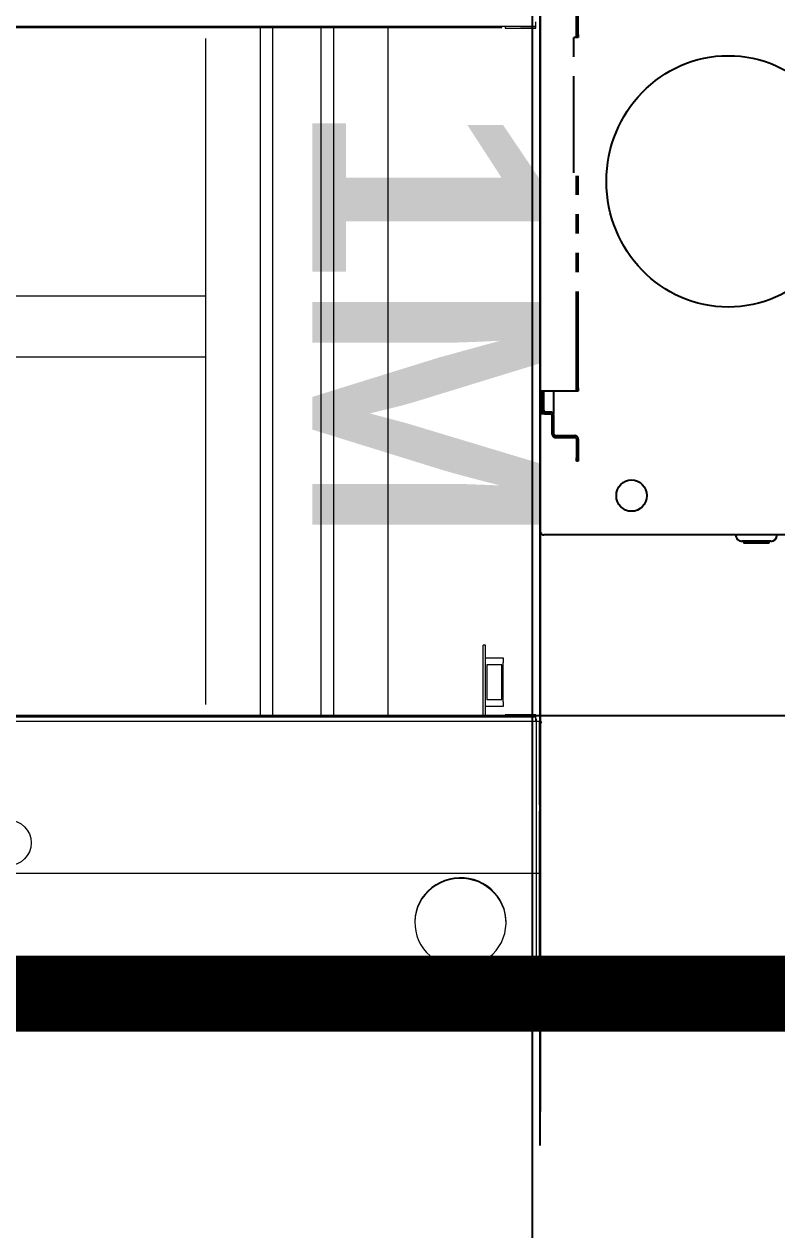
# Model space of a CAD drawing. Header units: centimetres. Extents: x 405564 to 502064, y 46284 to 60634.
# Drawn here: x 454506.3 to 454555.8, y 52968.7 to 53048 of the extents above; entities that cross this region are included whole.
import ezdxf
from ezdxf import colors
from ezdxf.entities.mleader import LeaderData, LeaderLine
from ezdxf.math import Vec2, Vec3
from ezdxf.xclip import XClip

# ---------------------------------------------------------------- set-up
doc = ezdxf.new("R2010")
doc.units = ezdxf.units.CM
doc.header["$XCLIPFRAME"] = 0
for name, pattern in [('3+1_3b$0$DASHED', [0.25, 0.125, -0.125]), ('SLD-2点鎖線', [12.7, 6.35, -1.27, 1.27, -1.27, 1.27, -1.27]), ('SLD-実線', [0])]:
    doc.linetypes.add(name, pattern=pattern)
for name, color, linetype in [('---___EB_draft03_cihazlar', 8, 'Continuous'), ('0-KRCN-ASMATAVAN-130426', 8, 'Continuous'), ('AS_DUV', 8, 'Continuous'), ('AS_PYZ_BINA', 8, 'Continuous')]:
    doc.layers.add(name, color=color, linetype=linetype)
doc.layers.add('0-KRCN-MİMARİ-220526', color=8, linetype='Continuous', lineweight=9)
doc.layers.add('OL_Ic', color=8, linetype='Continuous', lineweight=9)
doc.styles.add('Kalin02', font='arialbd.ttf')
doc.styles.add('Normal_ITL', font='swissi.ttf')

# ---------------------------------------------------------------- blocks, each defined once
blk = doc.blocks.new('Conveyor1M')
at = {"layer": '---___EB_draft03_cihazlar', "linetype": 'Continuous', "lineweight": 15}
for p, q in [((276631.344, -40561.665), (276631.344, -40561.465)), ((276631.444, -40561.465), (276631.344, -40561.465)), ((276636.838, -40561.465), (276631.444, -40561.465)), ((276641.337, -40561.465), (276637.251, -40561.465)), ((276641.337, -40561.665), (276641.337, -40561.465)), ((276647.715, -40561.465), (276641.337, -40561.465)), ((276649.245, -40561.465), (276647.715, -40561.465)), ((276649.245, -40561.665), (276649.245, -40561.465)), ((276585.644, -40561.715), (276585.344, -40561.715)), ((276585.764, -40561.715), (276585.644, -40561.715)), ((276585.644, -40561.715), (276585.644, -40562.715)), ((276585.644, -40562.719), (276585.644, -40561.715)), ((276585.764, -40563.715), (276585.764, -40561.715)), ((276631.044, -40561.715), (276630.924, -40561.715)), ((276630.924, -40561.715), (276630.924, -40563.715)), ((276631.344, -40561.715), (276631.044, -40561.715)), ((276631.044, -40562.715), (276631.044, -40561.715)), ((276631.044, -40561.715), (276631.044, -40562.719)), ((276631.344, -40561.665), (276631.194, -40561.665)), ((276631.194, -40561.665), (276631.194, -40561.715)), ((276631.444, -40561.665), (276631.344, -40561.665)), ((276631.344, -40661.165), (276631.344, -40561.665)), ((276641.337, -40561.665), (276631.444, -40561.665)), ((276633.094, -40561.665), (276631.444, -40561.665)), ((276641.336, -40561.665), (276634.38, -40561.665)), ((276641.336, -40661.165), (276641.336, -40561.665)), ((276647.715, -40561.665), (276641.337, -40561.665)), ((276649.245, -40561.665), (276647.715, -40561.665)), ((276649.244, -40661.165), (276649.244, -40561.665)), ((276585.644, -40562.715), (276585.644, -40610.365)), ((276631.044, -40610.365), (276631.044, -40562.715)), ((276585.644, -40563.715), (276585.764, -40563.715)), ((276585.644, -40563.94), (276585.664, -40563.94)), ((276585.664, -40609.14), (276585.664, -40563.94)), ((276585.714, -40563.94), (276585.664, -40563.94)), ((276585.714, -40609.14), (276585.714, -40563.94)), ((276627.169, -40565.015), (276627.169, -40563.865)), ((276627.169, -40563.865), (276627.469, -40563.865)), ((276630.069, -40563.865), (276627.469, -40563.865)), ((276627.619, -40563.94), (276627.619, -40564.94)), ((276629.919, -40563.94), (276627.619, -40563.94)), ((276629.919, -40564.94), (276629.919, -40563.94)), ((276630.069, -40563.865), (276630.369, -40563.865)), ((276630.369, -40563.865), (276630.369, -40565.015)), ((276630.924, -40563.715), (276631.044, -40563.715)), ((276630.974, -40563.94), (276630.974, -40609.14)), ((276630.974, -40563.94), (276631.024, -40563.94)), ((276631.024, -40563.94), (276631.024, -40609.14)), ((276631.024, -40563.94), (276631.044, -40563.94)), ((276585.664, -40564.04), (276585.644, -40564.04)), ((276631.044, -40564.04), (276631.024, -40564.04)), ((276626.344, -40565.015), (276626.344, -40565.165)), ((276626.644, -40565.015), (276626.344, -40565.015)), ((276626.644, -40565.165), (276626.344, -40565.165)), ((276630.974, -40565.015), (276626.644, -40565.015)), ((276630.974, -40565.165), (276626.644, -40565.165)), ((276627.619, -40564.94), (276629.919, -40564.94)), ((276630.974, -40571.415), (276585.714, -40571.415)), ((276630.974, -40575.005), (276585.714, -40575.005)), ((276630.974, -40575.825), (276585.714, -40575.825)), ((276630.974, -40579.005), (276585.714, -40579.005)), ((276630.974, -40579.825), (276585.714, -40579.825)), ((276630.244, -40583.415), (276586.444, -40583.415)), ((276603.394, -40583.415), (276603.394, -40639.415)), ((276607.394, -40583.415), (276607.394, -40639.415))]:
    blk.add_line(p, q, dxfattribs=at)
at = {"layer": '---___EB_draft03_cihazlar'}
blk.add_line((276631.394, -40561.465), (276631.394, -40561.315), dxfattribs=at)
at = {"layer": '---___EB_draft03_cihazlar', "color": 1, "const_width": 5}
blk.add_lwpolyline([(276649.244, -40561.415), (276649.244, -40661.415)], dxfattribs=at)
at = {"layer": '---___EB_draft03_cihazlar', "color": 1, "linetype": '3+1_3b$0$DASHED', "ltscale": 150}
blk.add_lwpolyline([(276488.244, -40561.415), (276724.244, -40561.415), (276724.244, -40661.415), (276488.244, -40661.415), (276488.244, -40561.415)], dxfattribs=at)
at = {"layer": '---___EB_draft03_cihazlar', "color": 1}
blk.add_lwpolyline([(276563.244, -40561.415), (276649.244, -40561.415), (276649.244, -40661.415), (276563.244, -40661.415), (276563.244, -40561.415)], dxfattribs=at)
at = {"layer": '---___EB_draft03_cihazlar', "linetype": 'Continuous', "lineweight": 15, "flags": 128}
for points in [[(276644.544, -40563.665), (276644.299, -40563.675), (276643.986, -40563.72), (276643.68, -40563.799), (276643.384, -40563.912), (276643.102, -40564.057), (276642.836, -40564.233), (276642.591, -40564.437), (276642.368, -40564.668), (276642.171, -40564.921), (276642.002, -40565.195), (276641.862, -40565.487), (276641.754, -40565.792), (276641.679, -40566.108), (276641.637, -40566.43), (276641.629, -40566.754), (276641.656, -40567.078), (276641.716, -40567.397), (276641.81, -40567.707), (276641.935, -40568.005), (276642.091, -40568.287), (276642.276, -40568.551), (276642.488, -40568.792), (276642.723, -40569.008), (276642.98, -40569.197), (276643.256, -40569.356), (276643.546, -40569.484), (276643.848, -40569.578), (276644.158, -40569.638), (276644.473, -40569.664), (276644.544, -40569.665)], [(276644.346, -40563.675), (276644.033, -40563.72), (276643.727, -40563.799), (276643.431, -40563.912), (276643.149, -40564.057), (276642.883, -40564.233), (276642.638, -40564.437), (276642.415, -40564.668), (276642.218, -40564.921), (276642.049, -40565.195), (276641.909, -40565.487), (276641.801, -40565.792), (276641.726, -40566.108), (276641.684, -40566.43), (276641.676, -40566.754), (276641.703, -40567.078), (276641.763, -40567.397), (276641.857, -40567.707), (276641.982, -40568.005), (276642.138, -40568.287), (276642.323, -40568.551), (276642.535, -40568.792), (276642.77, -40569.008), (276643.027, -40569.197), (276643.303, -40569.356), (276643.593, -40569.484), (276643.895, -40569.578), (276644.205, -40569.638), (276644.52, -40569.664), (276644.836, -40569.654), (276645.148, -40569.609), (276645.455, -40569.53), (276645.751, -40569.417), (276646.033, -40569.272), (276646.299, -40569.096), (276646.544, -40568.892), (276646.767, -40568.662), (276646.964, -40568.408), (276647.133, -40568.134), (276647.273, -40567.843), (276647.381, -40567.537), (276647.456, -40567.222), (276647.498, -40566.9), (276647.505, -40566.575), (276647.479, -40566.251), (276647.419, -40565.933), (276647.325, -40565.622), (276647.2, -40565.324), (276647.043, -40565.042), (276646.858, -40564.779), (276646.647, -40564.538), (276646.411, -40564.321), (276646.154, -40564.132), (276645.879, -40563.973), (276645.589, -40563.846), (276645.287, -40563.751), (276644.977, -40563.691), (276644.662, -40563.666), (276644.346, -40563.675)]]:
    blk.add_lwpolyline(points, dxfattribs=at)
at = {"layer": '---___EB_draft03_cihazlar', "linetype": 'Continuous', "lineweight": 15}
blk.add_circle((276639.336, -40596.415), 1.5, dxfattribs=at)
blk.add_open_spline([(276649.244, -40561.665), (276649.24, -40561.665), (276649.23, -40561.665), (276649.148, -40561.665), (276649.013, -40561.665), (276648.824, -40561.665), (276648.588, -40561.665), (276648.317, -40561.665), (276648.024, -40561.665), (276647.816, -40561.665), (276647.715, -40561.665)], degree=3, knots=[0, 0, 0, 0, 0.1188962, 0.2428755, 0.3704871, 0.5000004, 0.6295123, 0.7571256, 0.8811033, 1, 1, 1, 1], dxfattribs=at)
at = {"layer": '---___EB_draft03_cihazlar', "insert": (276488.244, -40561.415), "char_height": 15, "attachment_point": 1, "style": 'Kalin02'}
blk.add_mtext_dynamic_manual_height_columns('Conveyor 1M', width=590.73159, gutter_width=750, heights=[137.08], dxfattribs=at)
blk = doc.blocks.new('SMD Dizgi Makinesi')
at = {"layer": '---___EB_draft03_cihazlar', "linetype": 'SLD-実線'}
for p, q in [((275641.917, -39846.466), (275641.917, -39867.917)), ((275642.33, -39852.985), (275642.33, -39854.888)), ((275642.382, -39853.085), (275642.382, -39854.049)), ((275642.434, -39854.738), (275642.434, -39853.135)), ((275642.382, -39854.049), (275642.382, -39854.788)), ((275633.651, -39868.157), (275560.185, -39868.157)), ((275641.669, -39868.157), (275633.651, -39868.157))]:
    blk.add_line(p, q, dxfattribs=at)
at = {"layer": '---___EB_draft03_cihazlar', "linetype": 'SLD-2点鎖線'}
for p, q in [((275641.917, -39846.466), (275641.917, -39867.917)), ((275642.33, -39852.985), (275642.33, -39854.888)), ((275642.382, -39853.085), (275642.382, -39854.049)), ((275642.434, -39854.738), (275642.434, -39853.135)), ((275642.382, -39854.049), (275642.382, -39854.788)), ((275609.007, -39865.654), (275572.326, -39865.654)), ((275609.007, -39865.774), (275572.326, -39865.774)), ((275609.007, -39865.774), (275609.007, -39865.654)), ((275609.007, -39865.654), (275609.214, -39865.654)), ((275609.214, -39865.774), (275609.007, -39865.774)), ((275609.214, -39865.654), (275609.214, -39865.774)), ((275609.214, -39865.774), (275609.214, -39865.874)), ((275609.214, -39865.874), (275609.214, -39865.954)), ((275618.1, -39865.954), (275609.214, -39865.954)), ((275632.256, -39865.654), (275618.307, -39865.654)), ((275632.256, -39865.774), (275618.307, -39865.774)), ((275632.256, -39865.774), (275632.256, -39865.654)), ((275632.256, -39865.654), (275632.463, -39865.654)), ((275632.463, -39865.774), (275632.256, -39865.774)), ((275632.463, -39865.654), (275632.463, -39865.774)), ((275632.463, -39865.774), (275632.463, -39865.874)), ((275632.463, -39865.874), (275632.463, -39867.937)), ((275635.387, -39867.156), (275635.387, -39865.874)), ((275635.511, -39867.156), (275635.511, -39865.874)), ((275635.614, -39865.654), (275636.854, -39865.654)), ((275635.614, -39865.774), (275636.854, -39865.774)), ((275636.854, -39865.774), (275636.854, -39865.654)), ((275636.854, -39865.654), (275637.061, -39865.654)), ((275637.061, -39865.774), (275636.854, -39865.774)), ((275637.061, -39865.654), (275637.061, -39865.774)), ((275633.961, -39867.256), (275632.463, -39867.256)), ((275633.837, -39867.496), (275633.837, -39867.797)), ((275633.961, -39867.256), (275633.961, -39867.288)), ((275633.961, -39867.797), (275633.961, -39867.496)), ((275633.961, -39867.797), (275633.961, -39867.917)), ((275635.283, -39867.256), (275634.085, -39867.256)), ((275635.283, -39867.376), (275634.085, -39867.376)), ((275632.463, -39868.157), (275465.692, -39868.157)), ((275633.651, -39868.157), (275560.185, -39868.157)), ((275633.713, -39867.917), (275632.463, -39867.917)), ((275632.463, -39867.937), (275632.463, -39868.157)), ((275633.702, -39868.037), (275632.463, -39868.037)), ((275633.961, -39868.157), (275632.463, -39868.157)), ((275641.669, -39868.157), (275633.651, -39868.157)), ((275633.713, -39868.037), (275633.702, -39868.037)), ((275633.713, -39868.037), (275633.961, -39868.037)), ((275633.961, -39867.917), (275633.961, -39868.037)), ((275633.961, -39868.037), (275633.961, -39868.157))]:
    blk.add_line(p, q, dxfattribs=at)
at = {"layer": '---___EB_draft03_cihazlar', "color": 1, "const_width": 5}
blk.add_lwpolyline([(275672.077, -39868.157), (275672.077, -39731.157)], dxfattribs=at)
at = {"layer": '---___EB_draft03_cihazlar', "color": 1, "linetype": '3+1_3b$0$DASHED', "ltscale": 150}
blk.add_lwpolyline([(275341.077, -39731.157), (275757.077, -39731.157), (275757.077, -39868.157), (275341.077, -39868.157), (275341.077, -39731.157)], dxfattribs=at)
at = {"layer": '---___EB_draft03_cihazlar', "color": 1}
blk.add_lwpolyline([(275426.077, -39731.157), (275672.077, -39731.157), (275672.077, -39868.157), (275426.077, -39868.157), (275426.077, -39731.157)], dxfattribs=at)
at = {"layer": '---___EB_draft03_cihazlar'}
for centre, major_axis in [((275618.668, -39855.789), (-8.266, 0)), ((275639.334, -39862.148), (-1.033, 0))]:
    blk.add_ellipse(centre, major_axis=major_axis, ratio=0.969208, start_param=4.712389, end_param=10.995574, dxfattribs=at)
at = {"layer": '---___EB_draft03_cihazlar', "linetype": 'SLD-2点鎖線'}
for centre, major_axis, start_param, end_param in [((275641.917, -39852.985), (-0.413, 0), 3.141593, 4.712389), ((275642.382, -39853.135), (-0.0517, 0), 3.141593, 4.712389), ((275641.917, -39854.888), (-0.413, 0), 1.570796, 3.141593), ((275642.382, -39854.738), (-0.0517, 0), 1.570796, 3.141593), ((275635.614, -39865.874), (-0.227, 0), 4.712389, 6.283185), ((275635.614, -39865.874), (-0.103, 0), 4.712389, 6.283185), ((275633.713, -39867.797), (-0.248, 0), 1.570796, 3.141593), ((275633.713, -39867.797), (-0.124, 0), 1.570796, 3.141593), ((275634.085, -39867.496), (-0.248, 0), 4.712389, 6.283185), ((275634.085, -39867.496), (-0.124, 0), 4.712389, 6.283185), ((275635.283, -39867.156), (-0.227, 0), 1.570796, 3.141593), ((275635.283, -39867.156), (-0.103, 0), 1.570796, 3.141593), ((275641.669, -39867.917), (-0.248, 0), 1.570796, 3.141593)]:
    blk.add_ellipse(centre, major_axis=major_axis, ratio=0.969208, start_param=start_param, end_param=end_param, dxfattribs=at)
at = {"layer": '---___EB_draft03_cihazlar', "linetype": 'SLD-実線'}
for centre, major_axis, start_param, end_param in [((275641.917, -39852.985), (-0.413, 0), 3.141593, 4.712389), ((275642.382, -39853.135), (-0.0517, 0), 3.141593, 4.712389), ((275641.917, -39854.888), (-0.413, 0), 1.570796, 3.141593), ((275642.382, -39854.738), (-0.0517, 0), 1.570796, 3.141593), ((275641.669, -39867.917), (-0.248, 0), 1.570796, 3.141593)]:
    blk.add_ellipse(centre, major_axis=major_axis, ratio=0.969208, start_param=start_param, end_param=end_param, dxfattribs=at)
blk = doc.blocks.new('A$Ca63a641c')
at = {"layer": 'AS_PYZ_BINA'}
ml = blk.add_multileader_mtext('Standard', dxfattribs=at)
ml.set_content('EST boyalı panel çit ve panel çit kapı (AS 51.101)', color=256, style='Normal_ITL')
ml.set_leader_properties()
ml.build(insert=Vec2(0, 0))
ml.multileader.update_dxf_attribs({"dogleg_length": 0.379, "arrow_head_size": 17.043, "scale": 75})
ctx = ml.context
ctx.base_point, ctx.scale, ctx.char_height, ctx.arrow_head_size, ctx.landing_gap_size, ctx.plane_origin = Vec3(140.513, 464.302), 75, 20, 17.043, 14.202, Vec3(92.505, 620.113)
notes = []
notes.append((ctx, [(0, (1, 1, 0), (112.109, 464.302), (1, 0), 28.404, [(0, [(68.504, 410)], 0, [])])]))
ctx.mtext.insert, ctx.mtext.width, ctx.mtext.flow_direction = Vec3(154.715, 477.513), 604.56338, 5
for ctx, leaders in notes:
    for number, flags, end, landing, length, lines in leaders:
        leader = LeaderData()
        leader.index, (leader.has_last_leader_line, leader.has_dogleg_vector, leader.attachment_direction) = number, flags
        leader.last_leader_point, leader.dogleg_vector, leader.dogleg_length = Vec3(end), Vec3(landing), length
        for number, points, colour, breaks in lines:
            line = LeaderLine()
            line.index, line.vertices, line.color, line.breaks = number, Vec3.list(points), colors.encode_raw_color(colour), breaks
            leader.lines.append(line)
        ctx.leaders.append(leader)
blk = doc.blocks.new('A$C85dec720')
at = {"layer": 'OL_Ic'}
blk.add_blockref('A$Ca63a641c', (5315.078, 5344.253, 28.4), dxfattribs=at)
blk = doc.blocks.new('A$C6A10300A')
at = {"layer": '---___EB_draft03_cihazlar', "rotation": 270}
for name, p in [('SMD Dizgi Makinesi', (56344.337, 268022.333)), ('Conveyor1M', (57037.594, 268999.5))]:
    blk.add_blockref(name, p, dxfattribs=at)
at = {"layer": 'AS_DUV'}
ref = blk.add_blockref('A$C85dec720', (28900.964, -17748.984), dxfattribs=dict(at, rotation=105.0255580063709))
XClip(ref).set_block_clipping_path([(6220.3367769278, 6783.7313721173), (4126.4071464743, -1017.0000000052), (7354.8298234051, -1883.5969356479), (9448.7594538586, 5917.1344364745)])

msp = doc.modelspace()

# ---------------------------------------------------------------- linework, layer by layer
at = {"layer": '0-KRCN-ASMATAVAN-130426'}
for p, q in [((454539.746, 52222.563), (454539.746, 53422.563)), ((454059.746, 53002.563), (454839.746, 53002.563))]:
    msp.add_line(p, q, dxfattribs=at)

# ---------------------------------------------------------------- next in the draw order: block references
at = {"layer": '0-KRCN-MİMARİ-220526'}
msp.add_blockref('A$C6A10300A', (438064.066, 60634.016), dxfattribs=at)

doc.saveas('drawing.dxf')
